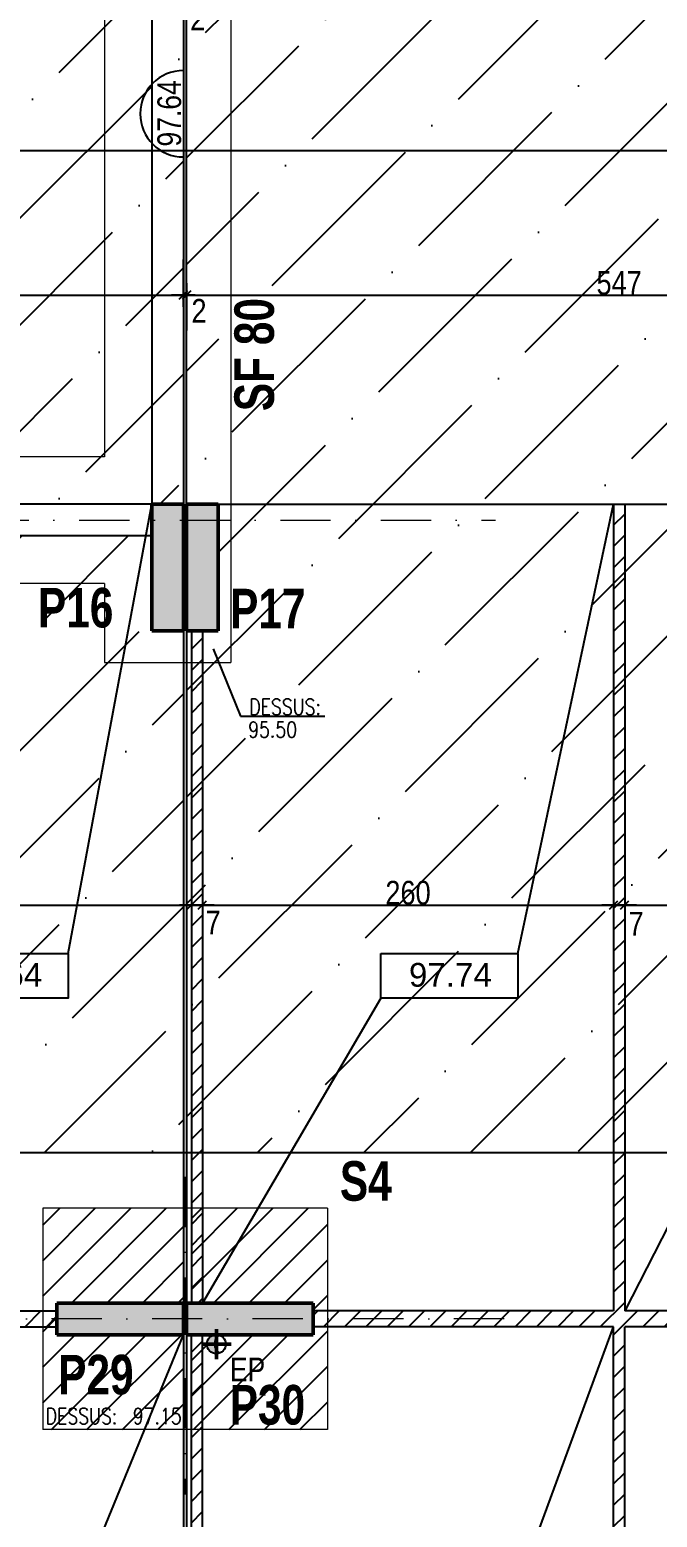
# Model space of a CAD drawing. Header units: centimetres. Extents: x -4990 to 114398, y -61489 to -12305.
# Drawn here: x 42539 to 42936, y -19309 to -18368 of the extents above; entities that cross this region are included whole.
import ezdxf
from ezdxf.enums import TextEntityAlignment as Align

# ---------------------------------------------------------------- set-up
doc = ezdxf.new("R2010")
doc.units = ezdxf.units.CM
doc.header["$LTSCALE"] = 0.5
for name, pattern in [('CACHEX2', [19.05, 12.7, -6.35]), ('TIRETPT2', [12.7, 6.35, -3.175, 0, -3.175]), ('TIRETPTX2', [50.8, 25.4, -12.7, 0, -12.7])]:
    doc.linetypes.add(name, pattern=pattern)
doc.layers.get('DEFPOINTS').update_dxf_attribs({"linetype": 'CONTINUOUS'})
for name, color, linetype in [('01_cloisons', 1, 'CONTINUOUS'), ('01_cote_gen', 4, 'CONTINUOUS'), ('01_linteaux', 2, 'CONTINUOUS'), ('01_poch_murs', 253, 'CONTINUOUS'), ('01_poch_poteaux', 250, 'CONTINUOUS'), ('01_poch_Semelles', 253, 'CONTINUOUS'), ('01_resv', 32, 'CONTINUOUS'), ('01_texte', 230, 'CONTINUOUS'), ('AA_COTES', 2, 'CONTINUOUS')]:
    doc.layers.add(name, color=color, linetype=linetype)
for name, color, linetype, lineweight in [('01_murs_coup', 5, 'CONTINUOUS', 60), ('01_sem', 42, 'CONTINUOUS', 15), ('01_tram_axes', 2, 'TIRETPTX2', 9)]:
    doc.layers.add(name, color=color, linetype=linetype, lineweight=lineweight)
doc.styles.add('ARIAL', font='arial.ttf')
doc.styles.add('impact', font='impact.ttf')
doc.styles.add('MATTE_TXT', font='arial.ttf')
doc.styles.add('SIMPLEX1', font='SIMPLEX.shx', dxfattribs={"width": 0.8, "height": 10})
doc.styles.add('STYLE2', font='ARIALN.TTF')
doc.dimstyles.new('JB50', dxfattribs={"dimscale": 0.1, "dimtxt": 150, "dimasz": 15, "dimexe": 0.1, "dimexo": 0.1, "dimgap": 0.09, "dimtad": 1, "dimdec": 1, "dimdsep": 46, "dimtxsty": 'STYLE2', "dimblk1": 'BOND_G', "dimblk2": 'BOND_D', "dimsah": 1, "dimcen": 1.5, "dimdle": 0.01, "dimse1": 1, "dimse2": 1, "dimclrd": 4, "dimclre": 2, "dimclrt": 6, "dimazin": 2, "dimtfac": 2.333333, "dimtdec": 1, "dimtix": 1, "dimtmove": 2, "dimatfit": 3, "dimldrblk": 'BOND_G', "dimfxl": 1, "dimtolj": 1, "dimtzin": 0, "dimarcsym": 0})
pattern_1 = [(45, (-10233.557, 8782.937), (-6.7351921, 6.7351921), [])]

# ---------------------------------------------------------------- blocks, each defined once
blk = doc.blocks.new('BOND_G')
at = {"layer": 'AA_COTES', "color": 0}
for p, q in [((0, -5), (0, 15)), ((5, 0), (-5, 0)), ((1.77, 1.77), (-1.77, -1.77))]:
    blk.add_line(p, q, dxfattribs=at)
blk = doc.blocks.new('BOND_D')
at = {"layer": 'AA_COTES', "color": 0}
for p, q in [((5, 0), (-5, 0)), ((-1.77, -1.77), (1.77, 1.77)), ((0, 5), (0, -15))]:
    blk.add_line(p, q, dxfattribs=at)
blk = doc.blocks.new('*D98')
at = {"layer": '01_cote_gen', "color": 4, "lineweight": -2, "transparency": 16777216}
blk.add_line((42101.14, -18536.22), (42635.13, -18536.22), dxfattribs=at)
at = {"layer": 'DEFPOINTS', "color": 0, "transparency": 16777216}
for p in [(42636.63, -18536.22), (42099.64, -18567), (42636.63, -18567)]:
    blk.add_point(p, dxfattribs=at)
at = {"layer": '01_cote_gen', "color": 4, "lineweight": -2, "transparency": 16777216, "xscale": 1.5, "yscale": 1.5, "zscale": 1.5, "rotation": 180}
blk.add_blockref('BOND_G', (42099.64, -18536.22), dxfattribs=at)
at = {"layer": '01_cote_gen', "color": 4, "lineweight": -2, "transparency": 16777216, "xscale": 1.5, "yscale": 1.5, "zscale": 1.5}
blk.add_blockref('BOND_D', (42636.63, -18536.22), dxfattribs=at)
at = {"layer": '01_cote_gen', "color": 6, "transparency": 16777216, "insert": (42368.14, -18528.55), "char_height": 15, "attachment_point": 5, "style": 'STYLE2'}
blk.add_mtext('\\A1;537', dxfattribs=at)
blk = doc.blocks.new('*D99')
at = {"layer": '01_cote_gen', "color": 4, "lineweight": -2, "transparency": 16777216}
for p, q in [((42635.13, -18536.22), (42633.63, -18536.22)), ((42636.63, -18536.22), (42638.63, -18536.22)), ((42640.13, -18536.22), (42641.63, -18536.22))]:
    blk.add_line(p, q, dxfattribs=at)
at = {"layer": 'DEFPOINTS', "color": 0, "transparency": 16777216}
for p in [(42636.63, -18543.72), (42638.63, -18536.22), (42638.63, -18543.72)]:
    blk.add_point(p, dxfattribs=at)
at = {"layer": '01_cote_gen', "color": 4, "lineweight": -2, "transparency": 16777216, "xscale": 1.5, "yscale": 1.5, "zscale": 1.5}
blk.add_blockref('BOND_G', (42636.63, -18536.22), dxfattribs=at)
at = {"layer": '01_cote_gen', "color": 4, "lineweight": -2, "transparency": 16777216, "xscale": 1.5, "yscale": 1.5, "zscale": 1.5, "rotation": 180}
blk.add_blockref('BOND_D', (42638.63, -18536.22), dxfattribs=at)
at = {"layer": '01_cote_gen', "color": 6, "transparency": 16777216, "insert": (42646.48, -18546.21), "char_height": 15, "attachment_point": 5, "style": 'STYLE2'}
blk.add_mtext('\\A1;2', dxfattribs=at)
blk = doc.blocks.new('*D100')
at = {"layer": '01_cote_gen', "color": 4, "lineweight": -2, "transparency": 16777216}
blk.add_line((42640.13, -18536.22), (43184.13, -18536.22), dxfattribs=at)
at = {"layer": 'DEFPOINTS', "color": 0, "transparency": 16777216}
for p in [(42638.63, -18522.29), (43185.63, -18522.29), (43185.63, -18536.22)]:
    blk.add_point(p, dxfattribs=at)
at = {"layer": '01_cote_gen', "color": 4, "lineweight": -2, "transparency": 16777216, "xscale": 1.5, "yscale": 1.5, "zscale": 1.5, "rotation": 180}
blk.add_blockref('BOND_G', (42638.63, -18536.22), dxfattribs=at)
at = {"layer": '01_cote_gen', "color": 4, "lineweight": -2, "transparency": 16777216, "xscale": 1.5, "yscale": 1.5, "zscale": 1.5}
blk.add_blockref('BOND_D', (43185.63, -18536.22), dxfattribs=at)
at = {"layer": '01_cote_gen', "color": 6, "transparency": 16777216, "insert": (42912.13, -18528.58), "char_height": 15, "attachment_point": 5, "style": 'STYLE2'}
blk.add_mtext('\\A1;547', dxfattribs=at)
blk = doc.blocks.new('*D110')
at = {"layer": '01_cote_gen', "color": 4, "lineweight": -2, "transparency": 16777216}
for p, q in [((42635.13, -18352.29), (42633.63, -18352.29)), ((42636.63, -18352.29), (42638.63, -18352.29)), ((42640.13, -18352.29), (42641.63, -18352.29))]:
    blk.add_line(p, q, dxfattribs=at)
at = {"layer": 'DEFPOINTS', "color": 0, "transparency": 16777216}
for p in [(42636.63, -18356.99), (42638.63, -18352.29), (42638.63, -18356.99)]:
    blk.add_point(p, dxfattribs=at)
at = {"layer": '01_cote_gen', "color": 4, "lineweight": -2, "transparency": 16777216, "xscale": 1.5, "yscale": 1.5, "zscale": 1.5}
blk.add_blockref('BOND_G', (42636.63, -18352.29), dxfattribs=at)
at = {"layer": '01_cote_gen', "color": 4, "lineweight": -2, "transparency": 16777216, "xscale": 1.5, "yscale": 1.5, "zscale": 1.5, "rotation": 180}
blk.add_blockref('BOND_D', (42638.63, -18352.29), dxfattribs=at)
at = {"layer": '01_cote_gen', "color": 6, "transparency": 16777216, "insert": (42645.65, -18361.38), "char_height": 15, "attachment_point": 5, "style": 'STYLE2'}
blk.add_mtext('\\A1;2', dxfattribs=at)
blk = doc.blocks.new('*D562')
at = {"layer": '01_cote_gen', "color": 4, "lineweight": -2, "transparency": 16777216}
blk.add_line((42368.14, -18921.85), (42640.13, -18921.85), dxfattribs=at)
at = {"layer": 'DEFPOINTS', "color": 0, "transparency": 16777216}
for p in [(42366.64, -18907.35), (42641.63, -18911.04), (42641.63, -18921.85)]:
    blk.add_point(p, dxfattribs=at)
at = {"layer": '01_cote_gen', "color": 4, "lineweight": -2, "transparency": 16777216, "xscale": 1.5, "yscale": 1.5, "zscale": 1.5, "rotation": 180}
blk.add_blockref('BOND_G', (42366.64, -18921.85), dxfattribs=at)
at = {"layer": '01_cote_gen', "color": 4, "lineweight": -2, "transparency": 16777216, "xscale": 1.5, "yscale": 1.5, "zscale": 1.5}
blk.add_blockref('BOND_D', (42641.63, -18921.85), dxfattribs=at)
at = {"layer": '01_cote_gen', "color": 6, "transparency": 16777216, "insert": (42504.14, -18914.18), "char_height": 15, "attachment_point": 5, "style": 'STYLE2'}
blk.add_mtext('\\A1;275', dxfattribs=at)
blk = doc.blocks.new('*D563')
at = {"layer": '01_cote_gen', "color": 4, "lineweight": -2, "transparency": 16777216}
blk.add_line((42643.13, -18921.85), (42647.13, -18921.85), dxfattribs=at)
at = {"layer": 'DEFPOINTS', "color": 0, "transparency": 16777216}
for p in [(42648.63, -18921.85), (42641.63, -18940.63), (42648.63, -18940.63)]:
    blk.add_point(p, dxfattribs=at)
at = {"layer": '01_cote_gen', "color": 4, "lineweight": -2, "transparency": 16777216, "xscale": 1.5, "yscale": 1.5, "zscale": 1.5, "rotation": 180}
blk.add_blockref('BOND_G', (42641.63, -18921.85), dxfattribs=at)
at = {"layer": '01_cote_gen', "color": 4, "lineweight": -2, "transparency": 16777216, "xscale": 1.5, "yscale": 1.5, "zscale": 1.5}
blk.add_blockref('BOND_D', (42648.63, -18921.85), dxfattribs=at)
at = {"layer": '01_cote_gen', "color": 6, "transparency": 16777216, "insert": (42655.42, -18932.88), "char_height": 15, "attachment_point": 5, "style": 'STYLE2'}
blk.add_mtext('\\A1;7', dxfattribs=at)
blk = doc.blocks.new('*D564')
at = {"layer": '01_cote_gen', "color": 4, "lineweight": -2, "transparency": 16777216}
blk.add_line((42650.13, -18921.85), (42907.13, -18921.85), dxfattribs=at)
at = {"layer": 'DEFPOINTS', "color": 0, "transparency": 16777216}
for p in [(42908.63, -18921.85), (42648.63, -18944.35), (42908.63, -18944.35)]:
    blk.add_point(p, dxfattribs=at)
at = {"layer": '01_cote_gen', "color": 4, "lineweight": -2, "transparency": 16777216, "xscale": 1.5, "yscale": 1.5, "zscale": 1.5, "rotation": 180}
blk.add_blockref('BOND_G', (42648.63, -18921.85), dxfattribs=at)
at = {"layer": '01_cote_gen', "color": 4, "lineweight": -2, "transparency": 16777216, "xscale": 1.5, "yscale": 1.5, "zscale": 1.5}
blk.add_blockref('BOND_D', (42908.63, -18921.85), dxfattribs=at)
at = {"layer": '01_cote_gen', "color": 6, "transparency": 16777216, "insert": (42778.63, -18914.18), "char_height": 15, "attachment_point": 5, "style": 'STYLE2'}
blk.add_mtext('\\A1;260', dxfattribs=at)
blk = doc.blocks.new('*D565')
at = {"layer": '01_cote_gen', "color": 4, "lineweight": -2, "transparency": 16777216}
blk.add_line((42910.13, -18921.85), (42914.13, -18921.85), dxfattribs=at)
at = {"layer": 'DEFPOINTS', "color": 0, "transparency": 16777216}
for p in [(42915.63, -18921.85), (42908.63, -18940.22), (42915.63, -18940.22)]:
    blk.add_point(p, dxfattribs=at)
at = {"layer": '01_cote_gen', "color": 4, "lineweight": -2, "transparency": 16777216, "xscale": 1.5, "yscale": 1.5, "zscale": 1.5, "rotation": 180}
blk.add_blockref('BOND_G', (42908.63, -18921.85), dxfattribs=at)
at = {"layer": '01_cote_gen', "color": 4, "lineweight": -2, "transparency": 16777216, "xscale": 1.5, "yscale": 1.5, "zscale": 1.5}
blk.add_blockref('BOND_D', (42915.63, -18921.85), dxfattribs=at)
at = {"layer": '01_cote_gen', "color": 6, "transparency": 16777216, "insert": (42922.82, -18933.68), "char_height": 15, "attachment_point": 5, "style": 'STYLE2'}
blk.add_mtext('\\A1;7', dxfattribs=at)
blk = doc.blocks.new('*D566')
at = {"layer": '01_cote_gen', "color": 4, "lineweight": -2, "transparency": 16777216}
blk.add_line((42917.13, -18921.85), (43174.13, -18921.85), dxfattribs=at)
at = {"layer": 'DEFPOINTS', "color": 0, "transparency": 16777216}
for p in [(42915.63, -18914.35), (43175.63, -18921.85), (43175.63, -18922.72)]:
    blk.add_point(p, dxfattribs=at)
at = {"layer": '01_cote_gen', "color": 4, "lineweight": -2, "transparency": 16777216, "xscale": 1.5, "yscale": 1.5, "zscale": 1.5, "rotation": 180}
blk.add_blockref('BOND_G', (42915.63, -18921.85), dxfattribs=at)
at = {"layer": '01_cote_gen', "color": 4, "lineweight": -2, "transparency": 16777216, "xscale": 1.5, "yscale": 1.5, "zscale": 1.5}
blk.add_blockref('BOND_D', (43175.63, -18921.85), dxfattribs=at)
at = {"layer": '01_cote_gen', "color": 6, "transparency": 16777216, "insert": (43061.12, -18914.18), "char_height": 15, "attachment_point": 5, "style": 'STYLE2'}
blk.add_mtext('\\A1;260', dxfattribs=at)

msp = doc.modelspace()

# ---------------------------------------------------------------- hatches: boundary and pattern name
at = {"layer": '01_poch_murs'}
h = msp.add_hatch(dxfattribs=at)
h.set_pattern_fill('ANSI36', color=256, scale=15)
h.paths.add_polyline_path([(42636.494, -17603.484), (41415.633, -17603.484), (41415.633, -18668.489), (41535.633, -18668.484), (41555.633, -18668.484), (41555.633, -19078.484), (42636.633, -19078.484), (42636.633, -18748.484), (42616.633, -18748.484), (42616.633, -18688.484), (42109.643, -18688.484), (42109.643, -18748.484), (42089.643, -18748.484), (42089.643, -18688.484), (41835.633, -18688.484), (41835.633, -18857.484), (41815.633, -18857.484), (41815.633, -18683.484), (41765.633, -18683.484), (41765.633, -18093.484), (41815.633, -18093.484), (41815.633, -18028.484), (41835.633, -18028.484), (41835.633, -18088.484), (42089.643, -18088.484), (42089.643, -18028.484), (42109.643, -18028.484), (42109.643, -18088.484), (42616.633, -18088.484), (42616.633, -18028.484), (42636.633, -18028.484)])
h.paths.add_polyline_path([(41565.643, -17918.484), (41565.643, -18108.484), (41547.643, -18108.484), (41547.643, -17918.484)], flags=16)
h.paths.add_polyline_path([(42616.633, -18108.484), (42109.643, -18108.484), (42089.643, -18108.484), (41835.633, -18108.484), (41835.633, -18668.484), (42089.643, -18668.484), (42109.643, -18668.484), (42616.633, -18668.484)], flags=17)
h.paths.add_polyline_path([(42468.672, -18321.464), (42468.672, -18215.464), (42574.672, -18215.464), (42574.672, -18321.464)], flags=16)
h.paths.add_polyline_path([(42471.672, -18318.464), (42471.672, -18218.464), (42571.672, -18218.464), (42571.672, -18318.464)], flags=0)
h.paths.add_polyline_path([(42616.633, -18088.484), (42109.643, -18088.484), (42109.643, -18108.484), (42616.633, -18108.484)], flags=17)
h.paths.add_polyline_path([(42636.633, -18108.484), (42616.633, -18108.484), (42616.633, -18668.484), (42636.633, -18668.484)], flags=17)
h.paths.add_polyline_path([(43036.633, -17603.484), (42713.63, -17603.874, -0.4142136), (42718.25, -17608.494, -1), (42709.01, -17608.494, -0.4142136), (42713.63, -17603.874), (42638.633, -17603.484), (42638.633, -18028.484), (42658.633, -18028.484), (42658.633, -18108.484), (42638.633, -18108.484), (42638.633, -18668.484), (42658.633, -18668.484), (42658.633, -18748.484), (42638.633, -18748.484), (42638.633, -19078.484), (43036.633, -19078.484)])
h = msp.add_hatch(dxfattribs=at)
h.set_pattern_fill('ANSI31', color=256, scale=3)
h.set_pattern_definition(pattern_1)
h.paths.add_polyline_path([(42366.643, -18668.484), (42359.643, -18668.484), (42359.643, -19178.484), (42139.643, -19178.484), (42139.643, -19188.484), (42359.643, -19188.484), (42359.643, -19698.484), (42366.643, -19698.484), (42366.643, -19188.484), (42556.643, -19188.484), (42556.643, -19178.484), (42366.643, -19178.484)])
h = msp.add_hatch(dxfattribs=at)
h.set_pattern_fill('ANSI31', color=256, scale=3)
h.set_pattern_definition(pattern_1)
h.paths.add_polyline_path([(43175.633, -19178.484), (42915.633, -19178.484), (42915.633, -18668.484), (42908.633, -18668.484), (42908.633, -19178.484), (42718.643, -19178.484), (42718.643, -19188.484), (42908.633, -19188.484), (42908.633, -19698.484), (42915.633, -19698.484), (42915.633, -19188.484), (43175.633, -19188.484)])
h = msp.add_hatch(dxfattribs=at)
h.set_pattern_fill('ANSI31', color=256, scale=3)
h.set_pattern_definition(pattern_1)
h.paths.add_polyline_path([(42648.633, -18748.486), (42641.633, -18748.486), (42641.633, -19173.489), (42648.633, -19173.489)])
h = msp.add_hatch(dxfattribs=at)
h.set_pattern_fill('ANSI31', color=256, scale=3)
h.set_pattern_definition(pattern_1)
h.paths.add_polyline_path([(42648.633, -19193.48), (42641.633, -19193.48), (42641.633, -19618.482), (42648.633, -19618.482)])
at = {"layer": '01_poch_poteaux'}
h = msp.add_hatch(color=256, dxfattribs=at)
h.dxf.hatch_style = 1
h.paths.add_polyline_path([(42636.633, -18668.484), (42616.633, -18668.484), (42616.633, -18678.484), (42636.633, -18678.484)])
h.paths.add_polyline_path([(42636.633, -18678.484), (42616.633, -18678.484), (42616.633, -18708.484), (42636.633, -18708.484)])
h.paths.add_polyline_path([(42636.633, -18708.484), (42616.633, -18708.484), (42616.633, -18748.484), (42636.633, -18748.484)])
h = msp.add_hatch(color=256, dxfattribs=at)
h.dxf.hatch_style = 1
h.paths.add_polyline_path([(42658.633, -18668.484), (42638.633, -18668.484), (42638.633, -18678.484), (42658.633, -18678.484)])
h.paths.add_polyline_path([(42658.633, -18678.484), (42638.633, -18678.484), (42638.633, -18708.484), (42658.633, -18708.484)])
h.paths.add_polyline_path([(42658.633, -18708.484), (42638.633, -18708.484), (42638.633, -18748.484), (42658.633, -18748.484)])
h = msp.add_hatch(color=256, dxfattribs=at)
h.dxf.hatch_style = 1
h.paths.add_polyline_path([(42636.643, -19173.484), (42556.643, -19173.484), (42556.643, -19183.484), (42636.643, -19183.484)])
h.paths.add_polyline_path([(42636.643, -19183.484), (42556.643, -19183.484), (42556.643, -19193.484), (42636.643, -19193.484)])
h.paths.add_polyline_path([(42718.643, -19173.484), (42638.643, -19173.484), (42638.643, -19183.484), (42718.643, -19183.484)])
h.paths.add_polyline_path([(42718.643, -19183.484), (42638.643, -19183.484), (42638.643, -19193.484), (42718.643, -19193.484)])
at = {"layer": '01_poch_Semelles', "linetype": 'CACHEX2', "ltscale": 2}
h = msp.add_hatch(dxfattribs=at)
h.set_pattern_fill('ANSI31', color=256, scale=5)
h.paths.add_polyline_path([(42636.633, -19113.484), (42547.633, -19113.484), (42547.633, -19178.484), (42556.643, -19178.484), (42556.643, -19173.484), (42636.633, -19173.484)])
h.paths.add_polyline_path([(42648.633, -19113.484), (42641.633, -19113.484), (42641.633, -19173.484), (42648.633, -19173.484)])
h.paths.add_polyline_path([(42683.724, -19113.484), (42648.633, -19113.484), (42648.633, -19173.484)], flags=17)
h.paths.add_polyline_path([(42727.633, -19113.484), (42683.724, -19113.484), (42648.633, -19173.484), (42718.643, -19173.484), (42718.643, -19178.484), (42727.633, -19178.484)])
h.paths.add_polyline_path([(42727.633, -19188.484), (42718.643, -19188.484), (42718.643, -19193.484), (42657.449, -19193.484, -0.4142136), (42663.449, -19199.484, -1), (42651.449, -19199.484), (42648.633, -19199.484), (42648.633, -19253.484), (42727.633, -19253.484)])
h.paths.add_polyline_path([(42727.633, -19183.484), (42718.643, -19183.484), (42718.643, -19188.484), (42727.633, -19188.484)])
h.paths.add_polyline_path([(42727.633, -19178.484), (42718.643, -19178.484), (42718.643, -19183.484), (42727.633, -19183.484)])
h.paths.add_polyline_path([(42648.633, -19199.484), (42648.633, -19193.484), (42641.633, -19193.484), (42641.633, -19253.484), (42648.633, -19253.484)])
h.paths.add_polyline_path([(42636.643, -19193.484), (42556.643, -19193.484), (42556.643, -19188.484), (42547.633, -19188.484), (42547.633, -19253.484), (42612.074, -19253.484)])
h.paths.add_polyline_path([(42636.643, -19193.484), (42612.074, -19253.484), (42636.641, -19253.484)], flags=17)
h.paths.add_polyline_path([(42556.643, -19178.484), (42547.633, -19178.484), (42547.633, -19183.484), (42556.643, -19183.484)])
h.paths.add_polyline_path([(42556.643, -19183.484), (42547.633, -19183.484), (42547.633, -19188.484), (42556.643, -19188.484)])
h.paths.add_polyline_path([(42602.341, -19252.14), (42637.817, -19252.14), (42637.817, -19237.14), (42602.341, -19237.14)], flags=9)
at = {"layer": '01_resv'}
h = msp.add_hatch(color=256, dxfattribs=at)
h.dxf.hatch_style = 1
h.paths.add_polyline_path([(42659.231, -19193.755, 0.0755456), (42657.449, -19193.484), (42657.449, -19195.509, -0.0929855)])
h.paths.add_polyline_path([(42657.449, -19195.509), (42657.449, -19193.484, 0.4047261), (42651.452, -19199.289), (42651.669, -19199.484), (42656.235, -19199.484, -0.1569985)])
h.paths.add_polyline_path([(42651.669, -19199.484), (42651.449, -19199.484, 0.4142136), (42657.449, -19205.484), (42657.449, -19204.687)])
h.paths.add_polyline_path([(42656.235, -19199.484), (42651.669, -19199.484), (42657.449, -19204.687), (42657.449, -19203.256, -0.1493372)], flags=17)
h.paths.add_polyline_path([(42657.449, -19203.256), (42657.449, -19204.687), (42658.271, -19205.428, 0.0501962), (42659.439, -19205.145, -0.1021907)])
h.paths.add_polyline_path([(42657.449, -19204.687), (42657.449, -19205.484, 0.0343801), (42658.271, -19205.428)])

# ---------------------------------------------------------------- linework, layer by layer
at = {"layer": '01_cloisons'}
for p, q in [((42908.633, -18668.484), (42908.633, -19178.484)), ((42908.633, -18668.484), (42915.633, -18668.484)), ((42915.633, -18668.484), (42915.633, -19178.484)), ((42641.633, -18748.486), (42641.633, -19173.489)), ((42641.633, -18748.486), (42648.633, -18748.486)), ((42648.633, -18748.486), (42648.633, -19173.489)), ((42641.633, -19173.489), (42648.633, -19173.489)), ((42366.643, -19178.484), (42556.643, -19178.484)), ((42556.643, -19178.484), (42556.643, -19188.484)), ((42908.633, -19178.484), (42718.643, -19178.484)), ((42718.643, -19178.484), (42718.643, -19188.484)), ((43175.633, -19178.484), (42915.633, -19178.484)), ((42366.643, -19188.484), (42556.643, -19188.484)), ((42641.633, -19618.482), (42641.633, -19193.48)), ((42641.633, -19193.48), (42648.633, -19193.48)), ((42648.633, -19618.482), (42648.633, -19193.48)), ((42908.633, -19188.484), (42718.643, -19188.484)), ((42908.633, -19698.484), (42908.633, -19188.484)), ((42915.633, -19698.484), (42915.633, -19188.484)), ((43175.633, -19188.484), (42915.633, -19188.484))]:
    msp.add_line(p, q, dxfattribs=at)
at = {"layer": '01_linteaux'}
for p, q in [((42616.633, -18108.484), (42616.633, -18668.484)), ((42636.633, -18108.484), (42636.633, -18668.484)), ((42638.633, -18668.484), (42638.633, -18108.484)), ((42616.633, -18668.484), (42109.643, -18668.484)), ((42616.633, -18688.484), (42109.643, -18688.484)), ((42636.633, -18748.484), (42636.633, -19173.484)), ((42638.633, -18748.484), (42638.633, -19173.484)), ((43036.633, -19078.484), (41555.633, -19078.484)), ((42636.643, -19193.484), (42636.633, -19618.484)), ((42638.643, -19193.484), (42638.633, -19618.484))]:
    msp.add_line(p, q, dxfattribs=at)
at = {"layer": '01_murs_coup', "linetype": 'Continuous', "lineweight": 50}
for p, q in [((42616.633, -18668.484), (42636.633, -18668.484)), ((42616.633, -18668.484), (42616.633, -18748.484)), ((42636.633, -18668.484), (42636.633, -18748.484)), ((42638.633, -18668.484), (42658.633, -18668.484)), ((42638.633, -18668.484), (42638.633, -18748.484)), ((42658.633, -18668.484), (42658.633, -18748.484)), ((42616.633, -18748.484), (42636.633, -18748.484)), ((42638.633, -18748.484), (42658.633, -18748.484)), ((42556.643, -19173.484), (42636.643, -19173.484)), ((42556.643, -19193.484), (42556.643, -19173.484)), ((42636.643, -19193.484), (42636.643, -19173.484)), ((42638.643, -19173.484), (42718.643, -19173.484)), ((42638.643, -19193.484), (42638.643, -19173.484)), ((42718.643, -19193.484), (42718.643, -19173.484)), ((42556.643, -19193.484), (42636.643, -19193.484)), ((42638.643, -19193.484), (42718.643, -19193.484))]:
    msp.add_line(p, q, dxfattribs=at)
at = {"layer": '01_resv', "linetype": 'Continuous', "lineweight": 50}
for p, q in [((42657.449, -19190.051), (42657.449, -19208.918)), ((42666.883, -19199.484), (42648.015, -19199.484))]:
    msp.add_line(p, q, dxfattribs=at)
at = {"layer": '01_resv'}
msp.add_circle((42657.449, -19199.484), 6, dxfattribs=at)
msp.add_arc((42663.016, -19199.383), 6.782, 123.918116, 238.171643, dxfattribs=at)
at = {"layer": '01_sem', "linetype": 'Continuous'}
for p, q in [((42666.633, -18008.484), (42666.633, -18768.484)), ((42586.633, -18138.484), (42586.633, -18638.484)), ((42586.633, -18638.484), (41930.633, -18638.484)), ((42586.633, -18718.484), (42139.643, -18718.484)), ((42586.633, -18718.484), (42586.633, -18768.484)), ((42586.633, -18768.484), (42666.633, -18768.484)), ((42547.633, -19113.484), (42547.633, -19253.484)), ((42727.633, -19113.484), (42547.633, -19113.484)), ((42727.633, -19113.484), (42727.633, -19253.484)), ((42727.633, -19253.484), (42547.633, -19253.484))]:
    msp.add_line(p, q, dxfattribs=at)
at = {"layer": '01_texte'}
for p, q in [((41800.633, -18444.756), (44585.633, -18444.756)), ((42563.694, -18952.563), (42616.633, -18668.484)), ((42658.633, -18668.484), (43175.633, -18668.484)), ((42847.985, -18952.563), (42908.633, -18668.484)), ((42655.373, -18759.8), (42672.75, -18802.38)), ((42672.75, -18802.38), (42726.106, -18802.38)), ((42761.408, -18980.659), (42648.633, -19173.484)), ((43016.706, -18980.659), (42915.633, -19178.484)), ((42545.121, -19416.99), (42636.643, -19193.484)), ((42824.717, -19416.99), (42908.633, -19188.484))]:
    msp.add_line(p, q, dxfattribs=at)
for points in [[(42477.117, -18952.563), (42563.694, -18952.563), (42563.694, -18980.659), (42477.117, -18980.659)], [(42761.408, -18952.563), (42847.985, -18952.563), (42847.985, -18980.659), (42761.408, -18980.659)]]:
    msp.add_lwpolyline(points, close=True, dxfattribs=at)
msp.add_arc((42636.633, -18421.588), 27.341, 90, 270, dxfattribs=at)
at = {"layer": '01_tram_axes', "linetype": 'TIRETPT2', "ltscale": 10}
for p, q in [((41680.344, -18678.484), (42833.857, -18678.484)), ((42637.633, -19093.746), (42637.633, -19294.513)), ((42839.351, -19183.484), (41467.973, -19183.484))]:
    msp.add_line(p, q, dxfattribs=at)

# ---------------------------------------------------------------- texts
at = {"layer": '01_texte', "style": 'MATTE_TXT', "width": 0.8}
msp.add_text('97.64', height=15, rotation=90, dxfattribs=at).set_placement((42639.659, -18421.368), align=Align.BOTTOM_CENTER)
at = {"layer": '01_texte', "style": 'impact'}
msp.add_text('SF 80', height=25, rotation=90, dxfattribs=at).set_placement((42701.358, -18573.85), align=Align.BOTTOM_CENTER)
for s, p in [('P16', (42568.491, -18753.863)), ('P17', (42689.971, -18754.435)), ('S4', (42751.96, -19116.313)), ('P29', (42581.259, -19238.731)), ('P30', (42689.732, -19257.803))]:
    msp.add_text(s, height=25, dxfattribs=at).set_placement(p, align=Align.BOTTOM_CENTER)
at = {"layer": '01_texte', "width": 0.8}
for s, height, style, p in [('DESSUS:', 10, 'SIMPLEX1', (42700.936, -18804.569)), ('95.50', 10, 'SIMPLEX1', (42693.029, -18818.934)), ('EP', 15, 'MATTE_TXT', (42677.179, -19227.484)), ('DESSUS:', 10, 'SIMPLEX1', (42572.175, -19252.973)), ('97.15', 10, 'SIMPLEX1', (42620.079, -19252.973))]:
    msp.add_text(s, height=height, dxfattribs=dict(at, style=style)).set_placement(p, align=Align.BOTTOM_CENTER)
at = {"layer": '01_texte', "char_height": 15, "width": 90.385, "attachment_point": 5, "style": 'ARIAL'}
for s, insert in [('97.64', (42521.128, -18966.1)), ('97.74', (42805.419, -18966.1))]:
    msp.add_mtext(s, dxfattribs=dict(at, insert=insert))

# ---------------------------------------------------------------- dimensions: what is measured, and where the dimension line sits
at = {"layer": '01_cote_gen'}
for base, p1, p2, picture, middle in [((42638.633, -18352.29), (42636.633, -18356.986), (42638.633, -18356.986), '*D110', (42645.65, -18361.38)), ((42638.633, -18536.216), (42636.633, -18543.716), (42638.633, -18543.716), '*D99', (42646.483, -18546.213)), ((43175.633, -18921.85), (42915.633, -18914.35), (43175.633, -18922.723), '*D566', (43061.125, -18914.183)), ((42648.633, -18921.85), (42641.633, -18940.625), (42648.633, -18940.625), '*D563', (42655.416, -18932.884)), ((42915.633, -18921.85), (42908.633, -18940.221), (42915.633, -18940.221), '*D565', (42922.821, -18933.683))]:
    dim = msp.add_linear_dim(base=base, p1=p1, p2=p2, dimstyle='JB50', dxfattribs=at)
    dim.commit()
    dim.dimension.update_dxf_attribs({"geometry": picture, "text_midpoint": middle, "dimtype": 160})
for base, p1, p2, picture, middle in [((42636.633, -18536.216), (42099.643, -18567.005), (42636.633, -18567.005), '*D98', (42368.138, -18528.548)), ((43185.633, -18536.216), (42638.633, -18522.288), (43185.633, -18522.288), '*D100', (42912.133, -18528.579)), ((42641.633, -18921.85), (42366.643, -18907.347), (42641.633, -18911.045), '*D562', (42504.138, -18914.183)), ((42908.633, -18921.85), (42648.633, -18944.35), (42908.633, -18944.35), '*D564', (42778.633, -18914.183))]:
    dim = msp.add_linear_dim(base=base, p1=p1, p2=p2, dimstyle='JB50', dxfattribs=at)
    dim.commit()
    dim.dimension.update_dxf_attribs({"geometry": picture, "text_midpoint": middle})

doc.saveas('drawing.dxf')
